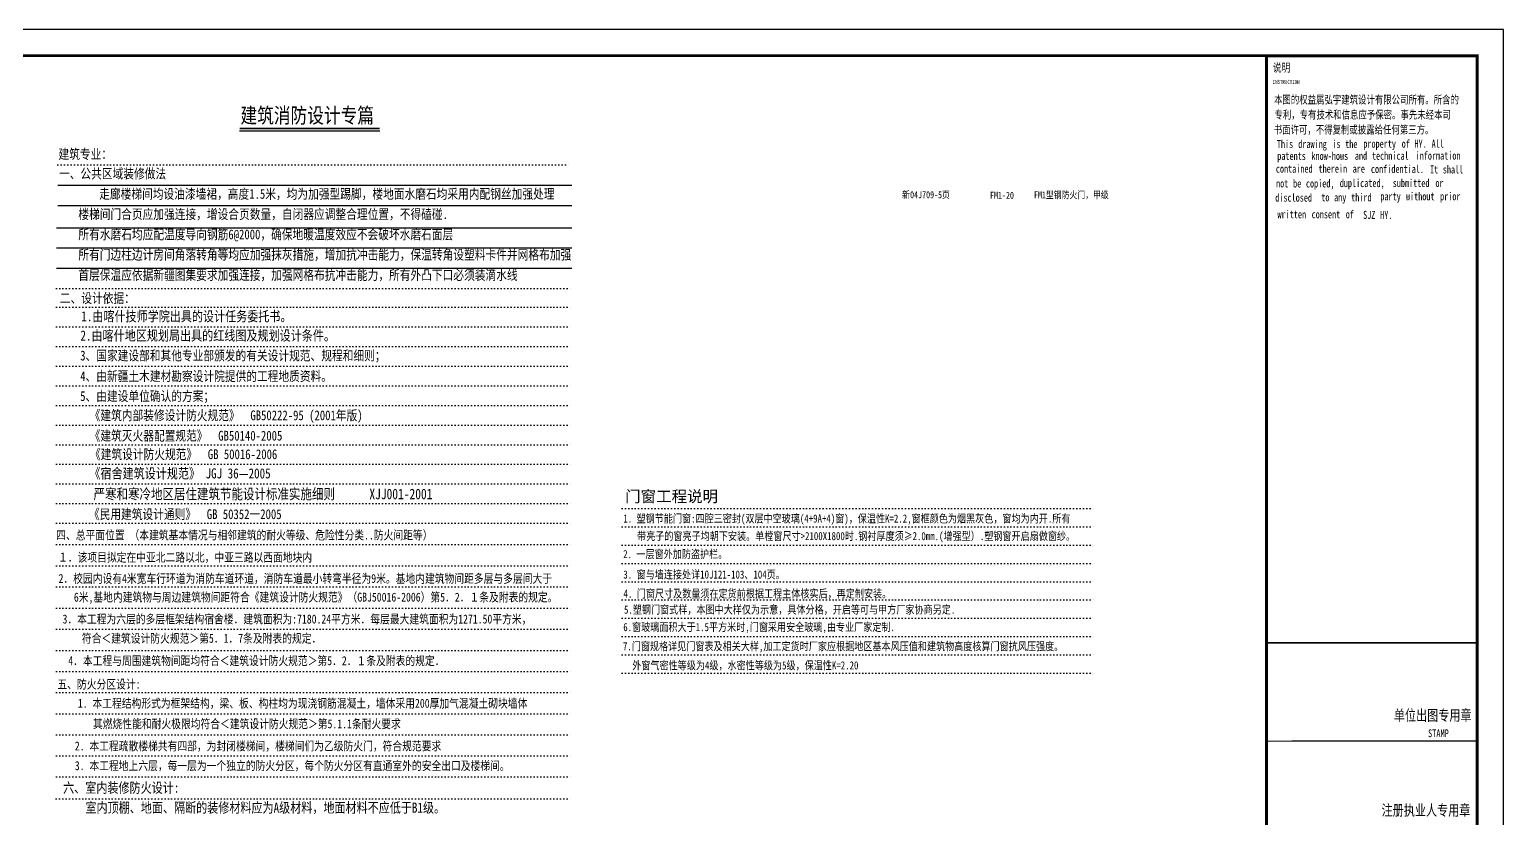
# Model space of a CAD drawing. Extents: x 39238 to 748440, y -374049 to 522939.
# Drawn here: x 570794 to 626752, y 381660 to 411618 of the extents above; entities that cross this region are included whole.
import ezdxf

# ---------------------------------------------------------------- set-up
doc = ezdxf.new("R2010")
doc.units = 0
doc.header["$LTSCALE"] = 1000
doc.header["$MEASUREMENT"] = 0
doc.linetypes.add('DOT2', pattern=[0.125, 0, -0.125])
for name, color, linetype in [('1', 7, 'Continuous'), ('PUB_TAB', 7, 'Continuous'), ('PUB_TITLE', 7, 'Continuous'), ('TK', 126, 'Continuous'), ('TWT_TITLE', 7, 'Continuous'), ('文字', 43, 'Continuous'), ('看线', 3, 'Continuous')]:
    doc.layers.add(name, color=color, linetype=linetype)
doc.styles.add('-宋体', font='', dxfattribs={"width": 0.8})
doc.styles.add('DDD', font='simhei.ttf', dxfattribs={"width": 0.8, "height": 1500})
doc.styles.add('FSZ', font='')
doc.styles.add('STYLE3', font='', dxfattribs={"width": 0.7})
doc.styles.get('-宋体').set_extended_font_data('SimSun')
doc.styles.get('FSZ').set_extended_font_data('SimSun')
doc.styles.get('STYLE3').set_extended_font_data('SimSun')

# ---------------------------------------------------------------- blocks, each defined once
blk = doc.blocks.new('jztq')
at = {"layer": 'TK'}
for p, q in [((256167, 240984), (256167, 288043)), ((264167, 276100), (256167, 276100)), ((256167, 276100), (264167, 276100)), ((264140, 272362), (257137, 272362))]:
    blk.add_line(p, q, dxfattribs=at)
at = {"layer": 'TK', "const_width": 118}
blk.add_lwpolyline([(256167, 298384), (264167, 298384), (264167, 240984), (256167, 240984)], close=True, dxfattribs=at)
at = {"layer": 'TK', "const_width": 40}
for points in [[(256167, 276100), (264167, 276100)], [(256167, 272362), (264140, 272362)]]:
    blk.add_lwpolyline(points, dxfattribs=at)
at = {"layer": 'TK', "color": 9, "style": '-宋体', "width": 0.75}
blk.add_text('说明', height=312.7, dxfattribs=at).set_placement((256415, 297778))
at = {"layer": 'TK', "style": '-宋体', "width": 0.75}
for s, height, p in [('INSTRUCTION', 151.95, (256404, 297318)), ('本图的权益属弘宇建筑设计有限公司所有。所含的', 303.8, (256456, 296566)), ('专利，专有技术和信息应予保密。事先未经本司', 303.8, (256471, 295996)), ('书面许可，不得复制或披露给任何第三方。', 303.8, (256447, 295428)), ('This', 303.8, (256564, 294884)), ('drawing', 303.8, (257375, 294884)), ('is', 303.8, (258671, 294884)), ('the', 303.8, (259157, 294884)), ('property', 303.8, (259845, 294895)), ('of', 303.8, (261303, 294895)), ('HY.', 303.8, (261789, 294895)), ('All', 303.8, (262437, 294895)), ('patents', 303.8, (256578, 294432)), ('know-hows', 303.8, (257875, 294432)), ('and', 303.8, (259525, 294437)), ('technical', 303.8, (260173, 294437)), ('information', 303.8, (261831, 294443)), ('contained', 303.8, (256525, 293946)), ('therein', 303.8, (258145, 293946)), ('are', 303.8, (259441, 293946)), ('confidential.', 303.8, (260134, 293934)), ('It', 303.8, (262377, 293917)), ('shall', 303.8, (262863, 293917)), ('not', 303.8, (256533, 293386)), ('be', 303.8, (257181, 293386)), ('copied,', 303.8, (257667, 293386)), ('duplicated,', 303.8, (258951, 293400)), ('submitted', 303.8, (260962, 293402)), ('or', 303.8, (262582, 293402)), ('disclosed', 303.8, (256503, 292848)), ('to', 303.8, (258250, 292860)), ('any', 303.8, (258736, 292860)), ('third', 303.8, (259384, 292860)), ('party', 303.8, (260492, 292897)), ('without', 303.8, (261465, 292897)), ('prior', 303.8, (262761, 292897)), ('written', 303.8, (256587, 292215)), ('consent', 303.8, (257883, 292215)), ('of', 303.8, (259179, 292215)), ('SJZ', 303.8, (259838, 292193)), ('HY.', 303.8, (260486, 292193)), ('单位出图专用章', 411.8, (261005, 273140)), ('STAMP', 294.1, (262303, 272516)), ('注册执业人专用章', 411.8, (260539, 269536))]:
    blk.add_text(s, height=height, dxfattribs=at).set_placement(p)

msp = doc.modelspace()

# ---------------------------------------------------------------- linework, layer by layer
at = {"layer": '1', "color": 4, "linetype": 'DOT2'}
for p, q in [((571874, 406475, -31331), (591383, 406475, -31331)), ((571815, 401782, -31331), (591383, 401782, -31331)), ((571815, 401782, -31331), (591390, 401782, -31331)), ((571815, 401782, -62663), (591383, 401782, -62663)), ((571815, 401782, -62663), (591390, 401782, -62663)), ((571815, 401072, -31331), (591390, 401072, -31331)), ((571815, 400326, -31331), (591390, 400326, -31331)), ((571815, 399581, -31331), (591390, 399581, -31331)), ((571815, 398835, -31331), (591390, 398835, -31331)), ((571815, 398090, -31331), (591390, 398090, -31331)), ((571815, 397344, -31331), (591390, 397344, -31331)), ((571815, 397344, -31331), (591390, 397344, -31331)), ((571815, 396599, -31331), (591390, 396599, -31331)), ((571815, 395853, -31331), (591390, 395853, -31331)), ((571815, 395108, -31331), (591390, 395108, -31331)), ((571815, 395108, -31331), (591390, 395108, -31331)), ((571815, 394363, -31331), (591390, 394363, -31331)), ((571815, 393617, -31331), (591390, 393617, -31331)), ((593292, 393433), (611249, 393433)), ((571815, 392872, -31331), (587182, 392872, -31331)), ((571815, 392872, -31331), (587182, 392872, -31331)), ((571815, 392872, -31331), (587182, 392872, -31331)), ((571815, 392872, -31331), (587182, 392872, -31331)), ((571815, 392872, -31331), (591390, 392872, -31331)), ((593292, 392738), (611249, 392738)), ((571815, 392066, -31331), (591390, 392066, -31331)), ((593292, 392043), (611249, 392043)), ((593292, 392043), (611249, 392043)), ((593292, 392043), (611249, 392043)), ((593292, 392043), (611249, 392043)), ((571815, 391260, -31331), (591389, 391260, -31331)), ((593292, 391348), (611249, 391348)), ((593292, 390652), (611249, 390652)), ((571815, 390455, -31331), (591389, 390455, -31331)), ((571815, 389650, -31331), (591389, 389650, -31331)), ((593292, 389957), (611249, 389957)), ((593292, 389262), (611249, 389262)), ((571815, 388844, -31331), (591389, 388844, -31331)), ((593292, 388567), (611249, 388567)), ((571815, 388039, -31331), (591389, 388039, -31331)), ((571815, 388039, -31331), (591389, 388039, -31331)), ((593292, 387872), (611249, 387872)), ((571815, 387239, -31331), (591389, 387239, -31331)), ((571815, 387239, -31331), (591389, 387239, -31331)), ((593292, 387176), (611249, 387176)), ((571815, 386439, -31331), (591389, 386439, -31331)), ((571815, 385639, -31331), (589702, 385639, -31331)), ((571815, 385639, -31331), (591389, 385639, -31331)), ((571815, 384839, -31331), (591389, 384839, -31331)), ((571815, 384039, -31331), (591389, 384039, -31331)), ((571815, 383239, -31331), (591389, 383239, -31331)), ((571815, 383239, -31331), (591389, 383239, -31331)), ((571815, 383239, -31331), (591389, 383239, -31331)), ((571812, 382404, -31331), (591387, 382404, -31331))]:
    msp.add_line(p, q, dxfattribs=at)
at = {"layer": '1', "color": 4, "linetype": 'ByBlock'}
for p, q in [((571874, 405705, -62663), (591383, 405705, -62663)), ((571874, 404935, -62663), (591383, 404935, -62663)), ((571815, 404092, -62663), (591383, 404092, -62663)), ((571815, 403322, -62663), (591383, 403322, -62663)), ((571815, 402552, -62663), (591383, 402552, -62663))]:
    msp.add_line(p, q, dxfattribs=at)
at = {"layer": 'PUB_TITLE', "color": 7}
msp.add_line((578765, 407772, -31331), (584088, 407772, -31331), dxfattribs=at)
at = {"layer": 'PUB_TITLE', "color": 7, "const_width": 55.6, "elevation": -31331}
msp.add_lwpolyline([(578767, 407856), (584089, 407856)], dxfattribs=at)
at = {"layer": 'TWT_TITLE'}
msp.add_lwpolyline([(521652, 352218), (626752, 352218), (626752, 411618), (521652, 411618)], close=True, dxfattribs=at)
at = {"layer": 'TWT_TITLE', "const_width": 100}
msp.add_lwpolyline([(524152, 353218), (625752, 353218), (625752, 410618), (524152, 410618)], close=True, dxfattribs=at)

# ---------------------------------------------------------------- block references
msp.add_blockref('jztq', (361584, 112234))

# ---------------------------------------------------------------- texts
at = {"color": 7, "style": 'FSZ'}
msp.add_text('门窗工程说明', height=430.9, dxfattribs=at).set_placement((593407, 393675, -19466))
at = {"layer": 'PUB_TAB', "style": '-宋体', "width": 0.8}
for s, height, p in [('新', 266, (603920, 405211)), ('04J709-5', 265.8, (604223, 405211)), ('页', 266, (605433, 405211)), ('FM1-20', 265.8, (607256, 405189)), ('FM1', 265.8, (608926, 405204)), ('型钢防火门，甲级', 265.8, (609380, 405204))]:
    msp.add_text(s, height=height, dxfattribs=at).set_placement(p)
at = {"layer": '文字', "style": 'DDD', "width": 0.8}
for s, p in [('1. 塑钢节能门窗:四腔三密封(双层中空玻璃(4+9A+4)窗)，保温性K=2.2,窗框颜色为烟黑灰色，窗均为内开.所有', (593338, 392895, -19466)), ('带亮子的窗亮子均朝下安装。单樘窗尺寸>2100X1800时.钢衬厚度须≥2.0mm.(增强型）.塑钢窗开启扇做窗纱。', (593860, 392230, -19466)), ('2. 一层窗外加防盗护栏。', (593332, 391546, -19466)), ('3. 窗与墙连接处详10J121-103、104页。', (593338, 390770, -19466)), ('4. 门窗尺寸及数量须在定货前根据工程主体核实后，再定制安装。', (593346, 390044, -19466)), ('5.塑钢门窗式样，本图中大样仅为示意，具体分格，开启等可与甲方厂家协商另定.', (593363, 389437, -11707)), ('6.窗玻璃面积大于1.5平方米时,门窗采用安全玻璃,由专业厂家定制.', (593336, 388775, -11707)), ('7.门窗规格详见门窗表及相关大样,加工定货时厂家应根据地区基本风压值和建筑物高度核算门窗抗风压强度。', (593322, 388045, -2203)), ('外窗气密性等级为4级，水密性等级为5级，保温性K=2.20', (593677, 387321, -2203))]:
    msp.add_text(s, height=308, dxfattribs=at).set_placement(p)
at = {"layer": '看线', "color": 3, "style": 'STYLE3', "width": 0.8}
for s, height, p in [('建筑消防设计专篇', 580.9, (578802, 408065, -31331)), ('建筑专业：', 372.7, (571894, 406701, -31331)), ('一、公共区域装修做法', 372.7, (571916, 405960, -62663)), ('走廊楼梯间均设油漆墙裙，高度1.5米，均为加强型踢脚，楼地面水磨石均采用内配钢丝加强处理', 372.73, (573441, 405190, -62663)), ('楼梯间门合页应加强连接，增设合页数量，自闭器应调整合理位置，不得磕碰.', 372.73, (572649, 404420, -62663)), ('所有水磨石均应配温度导向钢筋6@2000，确保地暖温度效应不会破坏水磨石面层', 372.73, (572649, 403650, -62663)), ('所有门边柱边计房间角落转角等均应加强抹灰措施，增加抗冲击能力，保温转角设塑料卡件并网格布加强', 372.73, (572649, 402880, -62663)), ('首层保温应依据新疆图集要求加强连接，加强网格布抗冲击能力，所有外凸下口必须装滴水线', 372.73, (572649, 402110, -62663)), ('二、设计依据：', 372.7, (571948, 401234, -31331)), ('1.由喀什技师学院出具的设计任务委托书。', 385, (572760, 400536, -50837)), ('2.由喀什地区规划局出具的红线图及规划设计条件。', 385, (572730, 399806, -50837)), ('3、国家建设部和其他专业部颁发的有关设计规范、规程和细则；', 372.73, (572719, 399052, -31331)), ('5、由建设单位确认的方案；', 372.73, (572719, 397512, -31331)), ('《建筑内部装修设计防火规范》  GB50222-95 (2001年版)', 372.73, (573079, 396782, -31331)), ('《建筑灭火器配置规范》  GB50140-2005', 372.73, (573079, 396008, -31331)), ('《建筑设计防火规范》  GB 50016-2006', 372.73, (573091, 395305, -31331)), ('《宿舍建筑设计规范》 JGJ 36—2005', 385, (573068, 394571)), (' 严寒和寒冷地区居住建筑节能设计标准实施细则      XJJ001-2001       ', 400, (573006, 393782)), ('《民用建筑设计通则》  GB 50352一2005', 372.73, (573051, 393029, -31331)), ('四、总平面位置 （本建筑基本情况与相邻建筑的耐火等级、危险性分类..防火间距等）', 340, (571809, 392254, -31331)), ('１．该项目拟定在中亚北二路以北，中亚三路以西面地块内', 340, (571878, 391410, -31331)), ('2．校园内设有4米宽车行环道为消防车道环道，消防车道最小转弯半径为9米。基地内建筑物间距多层与多层间大于', 340, (571897, 390605, -31331)), ('6米,基地内建筑物与周边建筑物间距符合《建筑设计防火规范》（GBJ50016-2006）第5．2．１条及附表的规定。', 340, (572479, 389896, -31331)), ('3．本工程为六层的多层框架结构宿舍楼．建筑面积为:7180.24平方米．每层最大建筑面积为1271.50平方米，', 340, (572048, 389064, -31331)), ('符合＜建筑设计防火规范＞第5．1．7条及附表的规定．', 340, (572783, 388333, -31331)), ('4．本工程与周围建筑物间距均符合＜建筑设计防火规范＞第5．2．１条及附表的规定．', 340, (572266, 387482, -31331)), ('五、防火分区设计:', 340, (571855, 386593, -31331)), ('1. 本工程结构形式为框架结构，梁、板、构柱均为现浇钢筋混凝土，墙体采用200厚加气混凝土砌块墙体', 340, (572630, 385866, -31331)), ('其燃烧性能和耐火极限均符合＜建筑设计防火规范＞第5.1.1条耐火要求', 340, (573205, 385087, -31331)), ('2. 本工程疏散楼梯共有四部，为封闭楼梯间，楼梯间们为乙级防火门，符合规范要求', 340, (572514, 384245, -31331)), ('3. 本工程地上六层，每一层为一个独立的防火分区，每个防火分区有直通室外的安全出口及楼梯间。', 340, (572514, 383498, -31331)), ('六、室内装修防火设计:', 385, (572072, 382638, -31331)), ('   室内顶棚、地面、隔断的装修材料应为A级材料，地面材料不应低于B1级。', 385, (572291, 381881, -31331))]:
    msp.add_text(s, height=height, dxfattribs=at).set_placement(p)
at = {"layer": '看线', "color": 1, "style": 'STYLE3', "width": 0.8}
msp.add_text('4、由新疆土木建材勘察设计院提供的工程地质资料。', height=372.73, dxfattribs=at).set_placement((572719, 398269, -31331))

doc.saveas('drawing.dxf')
